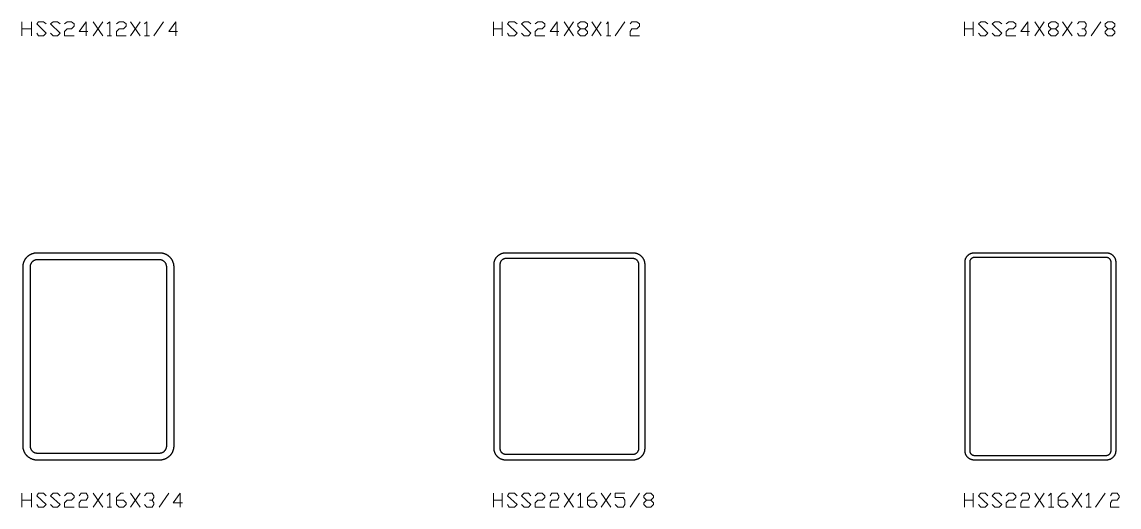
# Model space of a CAD drawing. Header units: inches. Extents: x 0 to 975, y -1305 to 34.
# Drawn here: x 849.9 to 966.4, y -105 to -53.5 of the extents above; entities that cross this region are included whole.
import ezdxf

# ---------------------------------------------------------------- set-up
doc = ezdxf.new("R2010")
doc.units = ezdxf.units.IN
doc.header["$MEASUREMENT"] = 0
doc.layers.add('AISC_STEEL', color=7, linetype='Continuous')

msp = doc.modelspace()

# ---------------------------------------------------------------- linework, layer by layer
at = {"color": 3, "lineweight": 0}
for p, q in [((849.88, -55), (849.88, -53.52)), ((850.9, -53.52), (850.9, -55)), ((857.45, -53.52), (858.46, -55)), ((857.45, -55), (858.46, -53.52)), ((861.41, -53.52), (862.43, -55)), ((861.41, -55), (862.43, -53.52)), ((863.9, -55), (864.92, -53.52)), ((899.96, -55), (899.96, -53.52)), ((900.88, -53.52), (900.88, -55)), ((907.43, -53.52), (908.44, -55)), ((907.43, -55), (908.44, -53.52)), ((910.38, -53.52), (911.39, -55)), ((910.38, -55), (911.39, -53.52)), ((912.87, -55), (913.88, -53.52)), ((949.94, -55), (949.94, -53.52)), ((950.86, -53.52), (950.86, -55)), ((957.41, -53.52), (958.42, -55)), ((957.41, -55), (958.42, -53.52)), ((960.36, -53.52), (961.37, -55)), ((960.36, -55), (961.37, -53.52)), ((963.4, -55), (964.42, -53.52)), ((849.88, -54.26), (850.9, -54.26)), ((899.96, -54.26), (900.88, -54.26)), ((949.94, -54.26), (950.86, -54.26)), ((858.92, -55), (859.38, -55)), ((862.89, -55), (863.44, -55)), ((911.95, -55), (912.41, -55)), ((849.88, -104.98), (849.88, -103.5)), ((850.9, -103.5), (850.9, -104.98)), ((857.45, -103.5), (858.46, -104.98)), ((857.45, -104.98), (858.46, -103.5)), ((861.41, -103.5), (862.43, -104.98)), ((861.41, -104.98), (862.43, -103.5)), ((864.45, -104.98), (865.47, -103.5)), ((899.96, -104.98), (899.96, -103.5)), ((900.88, -103.5), (900.88, -104.98)), ((907.43, -103.5), (908.44, -104.98)), ((907.43, -104.98), (908.44, -103.5)), ((911.39, -103.5), (912.41, -104.98)), ((911.39, -104.98), (912.41, -103.5)), ((914.44, -104.98), (915.45, -103.5)), ((949.94, -104.98), (949.94, -103.5)), ((950.86, -103.5), (950.86, -104.98)), ((957.41, -103.5), (958.42, -104.98)), ((957.41, -104.98), (958.42, -103.5)), ((961.37, -103.5), (962.39, -104.98)), ((961.37, -104.98), (962.39, -103.5)), ((963.86, -104.98), (964.88, -103.5)), ((849.88, -104.24), (850.9, -104.24)), ((899.96, -104.24), (900.88, -104.24)), ((949.94, -104.24), (950.86, -104.24)), ((858.92, -104.98), (859.38, -104.98)), ((908.9, -104.98), (909.46, -104.98)), ((958.88, -104.98), (959.44, -104.98)), ((962.85, -104.98), (963.4, -104.98))]:
    msp.add_line(p, q, dxfattribs=at)
for points in [[(851.45, -54.72), (851.64, -55), (852.19, -55), (852.47, -54.72), (851.45, -53.71), (851.64, -53.52), (852.19, -53.52), (852.47, -53.71)], [(852.93, -54.72), (853.2, -55), (853.67, -55), (853.94, -54.72), (852.93, -53.71), (853.2, -53.52), (853.67, -53.52), (853.94, -53.71)], [(854.4, -53.71), (854.68, -53.52), (855.14, -53.52), (855.42, -53.71), (855.42, -53.98), (855.14, -54.26), (854.68, -54.26), (854.4, -54.54), (854.4, -55), (855.42, -55)], [(856.89, -54.54), (855.97, -54.54), (856.71, -53.52), (856.71, -55)], [(858.92, -53.71), (859.2, -53.52), (859.2, -55)], [(859.94, -53.71), (860.21, -53.52), (860.67, -53.52), (860.95, -53.71), (860.95, -53.98), (860.67, -54.26), (860.21, -54.26), (859.94, -54.54), (859.94, -55), (860.95, -55)], [(862.89, -53.71), (863.16, -53.52), (863.16, -55)], [(866.39, -54.54), (865.47, -54.54), (866.21, -53.52), (866.21, -55)], [(901.43, -54.72), (901.62, -55), (902.17, -55), (902.45, -54.72), (901.43, -53.71), (901.62, -53.52), (902.17, -53.52), (902.45, -53.71)], [(902.91, -54.72), (903.19, -55), (903.65, -55), (903.92, -54.72), (902.91, -53.71), (903.19, -53.52), (903.65, -53.52), (903.92, -53.71)], [(904.38, -53.71), (904.66, -53.52), (905.12, -53.52), (905.4, -53.71), (905.4, -53.98), (905.12, -54.26), (904.66, -54.26), (904.38, -54.54), (904.38, -55), (905.4, -55)], [(906.87, -54.54), (905.95, -54.54), (906.69, -53.52), (906.69, -55)], [(909.64, -54.26), (909.92, -54.54), (909.92, -54.72), (909.64, -55), (909.18, -55), (908.9, -54.72), (908.9, -54.54), (909.18, -54.26), (909.64, -54.26), (909.92, -53.98), (909.92, -53.71), (909.64, -53.52), (909.18, -53.52), (908.9, -53.71), (908.9, -53.98), (909.18, -54.26)], [(911.95, -53.71), (912.13, -53.52), (912.13, -55)], [(914.44, -53.71), (914.62, -53.52), (915.17, -53.52), (915.45, -53.71), (915.45, -53.98), (915.17, -54.26), (914.62, -54.26), (914.44, -54.54), (914.44, -55), (915.45, -55)], [(951.42, -54.72), (951.69, -55), (952.15, -55), (952.43, -54.72), (951.42, -53.71), (951.69, -53.52), (952.15, -53.52), (952.43, -53.71)], [(952.89, -54.72), (953.17, -55), (953.63, -55), (953.91, -54.72), (952.89, -53.71), (953.17, -53.52), (953.63, -53.52), (953.91, -53.71)], [(954.37, -53.71), (954.64, -53.52), (955.1, -53.52), (955.38, -53.71), (955.38, -53.98), (955.1, -54.26), (954.64, -54.26), (954.37, -54.54), (954.37, -55), (955.38, -55)], [(956.86, -54.54), (955.93, -54.54), (956.67, -53.52), (956.67, -55)], [(959.62, -54.26), (959.9, -54.54), (959.9, -54.72), (959.62, -55), (959.16, -55), (958.88, -54.72), (958.88, -54.54), (959.16, -54.26), (959.62, -54.26), (959.9, -53.98), (959.9, -53.71), (959.62, -53.52), (959.16, -53.52), (958.88, -53.71), (958.88, -53.98), (959.16, -54.26)], [(961.93, -53.71), (962.11, -53.52), (962.67, -53.52), (962.85, -53.71), (962.85, -53.98), (962.67, -54.26), (962.39, -54.26)], [(965.62, -54.26), (965.89, -54.54), (965.89, -54.72), (965.62, -55), (965.16, -55), (964.88, -54.72), (964.88, -54.54), (965.16, -54.26), (965.62, -54.26), (965.89, -53.98), (965.89, -53.71), (965.62, -53.52), (965.16, -53.52), (964.88, -53.71), (964.88, -53.98), (965.16, -54.26)], [(962.67, -54.26), (962.85, -54.54), (962.85, -54.72), (962.67, -55), (962.11, -55), (961.93, -54.72)], [(851.45, -104.7), (851.64, -104.98), (852.19, -104.98), (852.47, -104.7), (851.45, -103.78), (851.64, -103.5), (852.19, -103.5), (852.47, -103.78)], [(852.93, -104.7), (853.2, -104.98), (853.67, -104.98), (853.94, -104.7), (852.93, -103.78), (853.2, -103.5), (853.67, -103.5), (853.94, -103.78)], [(854.4, -103.78), (854.68, -103.5), (855.14, -103.5), (855.42, -103.78), (855.42, -103.96), (855.14, -104.24), (854.68, -104.24), (854.4, -104.52), (854.4, -104.98), (855.42, -104.98)], [(855.97, -103.78), (856.16, -103.5), (856.71, -103.5), (856.89, -103.78), (856.89, -103.96), (856.71, -104.24), (856.16, -104.24), (855.97, -104.52), (855.97, -104.98), (856.89, -104.98)], [(858.92, -103.78), (859.2, -103.5), (859.2, -104.98)], [(859.94, -104.24), (860.67, -104.24), (860.95, -104.52), (860.95, -104.7), (860.67, -104.98), (860.21, -104.98), (859.94, -104.7), (859.94, -103.96), (860.4, -103.5), (860.67, -103.5)], [(862.89, -103.78), (863.16, -103.5), (863.72, -103.5), (863.9, -103.78), (863.9, -103.96), (863.72, -104.24), (863.44, -104.24)], [(866.94, -104.52), (865.93, -104.52), (866.67, -103.5), (866.67, -104.98)], [(901.43, -104.7), (901.62, -104.98), (902.17, -104.98), (902.45, -104.7), (901.43, -103.78), (901.62, -103.5), (902.17, -103.5), (902.45, -103.78)], [(902.91, -104.7), (903.19, -104.98), (903.65, -104.98), (903.92, -104.7), (902.91, -103.78), (903.19, -103.5), (903.65, -103.5), (903.92, -103.78)], [(904.38, -103.78), (904.66, -103.5), (905.12, -103.5), (905.4, -103.78), (905.4, -103.96), (905.12, -104.24), (904.66, -104.24), (904.38, -104.52), (904.38, -104.98), (905.4, -104.98)], [(905.95, -103.78), (906.14, -103.5), (906.69, -103.5), (906.87, -103.78), (906.87, -103.96), (906.69, -104.24), (906.14, -104.24), (905.95, -104.52), (905.95, -104.98), (906.87, -104.98)], [(908.9, -103.78), (909.18, -103.5), (909.18, -104.98)], [(909.92, -104.24), (910.66, -104.24), (910.93, -104.52), (910.93, -104.7), (910.66, -104.98), (910.19, -104.98), (909.92, -104.7), (909.92, -103.96), (910.38, -103.5), (910.66, -103.5)], [(912.87, -104.7), (913.15, -104.98), (913.7, -104.98), (913.88, -104.7), (913.88, -104.24), (913.7, -103.96), (912.87, -103.96), (912.87, -103.5), (913.88, -103.5)], [(916.65, -104.24), (916.93, -104.52), (916.93, -104.7), (916.65, -104.98), (916.19, -104.98), (915.91, -104.7), (915.91, -104.52), (916.19, -104.24), (916.65, -104.24), (916.93, -103.96), (916.93, -103.78), (916.65, -103.5), (916.19, -103.5), (915.91, -103.78), (915.91, -103.96), (916.19, -104.24)], [(951.42, -104.7), (951.69, -104.98), (952.15, -104.98), (952.43, -104.7), (951.42, -103.78), (951.69, -103.5), (952.15, -103.5), (952.43, -103.78)], [(952.89, -104.7), (953.17, -104.98), (953.63, -104.98), (953.91, -104.7), (952.89, -103.78), (953.17, -103.5), (953.63, -103.5), (953.91, -103.78)], [(954.37, -103.78), (954.64, -103.5), (955.1, -103.5), (955.38, -103.78), (955.38, -103.96), (955.1, -104.24), (954.64, -104.24), (954.37, -104.52), (954.37, -104.98), (955.38, -104.98)], [(955.93, -103.78), (956.12, -103.5), (956.67, -103.5), (956.86, -103.78), (956.86, -103.96), (956.67, -104.24), (956.12, -104.24), (955.93, -104.52), (955.93, -104.98), (956.86, -104.98)], [(958.88, -103.78), (959.16, -103.5), (959.16, -104.98)], [(959.9, -104.24), (960.64, -104.24), (960.91, -104.52), (960.91, -104.7), (960.64, -104.98), (960.18, -104.98), (959.9, -104.7), (959.9, -103.96), (960.36, -103.5), (960.64, -103.5)], [(962.85, -103.78), (963.13, -103.5), (963.13, -104.98)], [(965.43, -103.78), (965.62, -103.5), (966.17, -103.5), (966.35, -103.78), (966.35, -103.96), (966.17, -104.24), (965.62, -104.24), (965.43, -104.52), (965.43, -104.98), (966.35, -104.98)], [(863.72, -104.24), (863.9, -104.52), (863.9, -104.7), (863.72, -104.98), (863.16, -104.98), (862.89, -104.7)]]:
    msp.add_lwpolyline(points, dxfattribs=at)
at = {"layer": 'AISC_STEEL'}
for points in [[(864.5, -78), (864.53, -78), (864.56, -78), (864.59, -78), (864.62, -78), (864.65, -78.01), (864.68, -78.01), (864.71, -78.01), (864.74, -78.02), (864.77, -78.02), (864.8, -78.03), (864.83, -78.04), (864.85, -78.04), (864.88, -78.05), (864.91, -78.06), (864.94, -78.07), (864.97, -78.08), (865, -78.08), (865.03, -78.1), (865.05, -78.11), (865.08, -78.12), (865.11, -78.13), (865.14, -78.14), (865.16, -78.15), (865.19, -78.17), (865.22, -78.18), (865.24, -78.2), (865.27, -78.21), (865.29, -78.23), (865.32, -78.24), (865.34, -78.26), (865.37, -78.28), (865.39, -78.29), (865.42, -78.31), (865.44, -78.33), (865.46, -78.35), (865.48, -78.37), (865.51, -78.39), (865.53, -78.41), (865.55, -78.43), (865.57, -78.45), (865.59, -78.47), (865.61, -78.49), (865.63, -78.52), (865.65, -78.54), (865.67, -78.56), (865.69, -78.58), (865.71, -78.61), (865.72, -78.63), (865.74, -78.66), (865.76, -78.68), (865.77, -78.71), (865.79, -78.73), (865.8, -78.76), (865.82, -78.78), (865.83, -78.81), (865.85, -78.84), (865.86, -78.86), (865.87, -78.89), (865.88, -78.92), (865.89, -78.95), (865.9, -78.97), (865.92, -79), (865.92, -79.03), (865.93, -79.06), (865.94, -79.09), (865.95, -79.12), (865.96, -79.15), (865.96, -79.17), (865.97, -79.2), (865.98, -79.23), (865.98, -79.26), (865.99, -79.29), (865.99, -79.32), (865.99, -79.35), (866, -79.38), (866, -79.41), (866, -79.44), (866, -79.47), (866, -79.5), (866, -98.5), (866, -98.53), (866, -98.56), (866, -98.59), (866, -98.62), (865.99, -98.65), (865.99, -98.68), (865.99, -98.71), (865.98, -98.74), (865.98, -98.77), (865.97, -98.8), (865.96, -98.83), (865.96, -98.85), (865.95, -98.88), (865.94, -98.91), (865.93, -98.94), (865.92, -98.97), (865.92, -99), (865.9, -99.03), (865.89, -99.05), (865.88, -99.08), (865.87, -99.11), (865.86, -99.14), (865.85, -99.16), (865.83, -99.19), (865.82, -99.22), (865.8, -99.24), (865.79, -99.27), (865.77, -99.29), (865.76, -99.32), (865.74, -99.34), (865.72, -99.37), (865.71, -99.39), (865.69, -99.42), (865.67, -99.44), (865.65, -99.46), (865.63, -99.48), (865.61, -99.51), (865.59, -99.53), (865.57, -99.55), (865.55, -99.57), (865.53, -99.59), (865.51, -99.61), (865.48, -99.63), (865.46, -99.65), (865.44, -99.67), (865.42, -99.69), (865.39, -99.71), (865.37, -99.72), (865.34, -99.74), (865.32, -99.76), (865.29, -99.77), (865.27, -99.79), (865.24, -99.8), (865.22, -99.82), (865.19, -99.83), (865.16, -99.85), (865.14, -99.86), (865.11, -99.87), (865.08, -99.88), (865.05, -99.89), (865.03, -99.9), (865, -99.92), (864.97, -99.92), (864.94, -99.93), (864.91, -99.94), (864.88, -99.95), (864.85, -99.96), (864.83, -99.96), (864.8, -99.97), (864.77, -99.98), (864.74, -99.98), (864.71, -99.99), (864.68, -99.99), (864.65, -99.99), (864.62, -100), (864.59, -100), (864.56, -100), (864.53, -100), (864.5, -100), (851.5, -100), (851.47, -100), (851.44, -100), (851.41, -100), (851.38, -100), (851.35, -99.99), (851.32, -99.99), (851.29, -99.99), (851.26, -99.98), (851.23, -99.98), (851.2, -99.97), (851.17, -99.96), (851.15, -99.96), (851.12, -99.95), (851.09, -99.94), (851.06, -99.93), (851.03, -99.92), (851, -99.92), (850.97, -99.9), (850.95, -99.89), (850.92, -99.88), (850.89, -99.87), (850.86, -99.86), (850.84, -99.85), (850.81, -99.83), (850.78, -99.82), (850.76, -99.8), (850.73, -99.79), (850.71, -99.77), (850.68, -99.76), (850.66, -99.74), (850.63, -99.72), (850.61, -99.71), (850.58, -99.69), (850.56, -99.67), (850.54, -99.65), (850.52, -99.63), (850.49, -99.61), (850.47, -99.59), (850.45, -99.57), (850.43, -99.55), (850.41, -99.53), (850.39, -99.51), (850.37, -99.48), (850.35, -99.46), (850.33, -99.44), (850.31, -99.42), (850.29, -99.39), (850.28, -99.37), (850.26, -99.34), (850.24, -99.32), (850.23, -99.29), (850.21, -99.27), (850.2, -99.24), (850.18, -99.22), (850.17, -99.19), (850.15, -99.16), (850.14, -99.14), (850.13, -99.11), (850.12, -99.08), (850.11, -99.05), (850.1, -99.03), (850.08, -99), (850.08, -98.97), (850.07, -98.94), (850.06, -98.91), (850.05, -98.88), (850.04, -98.85), (850.04, -98.83), (850.03, -98.8), (850.02, -98.77), (850.02, -98.74), (850.01, -98.71), (850.01, -98.68), (850.01, -98.65), (850, -98.62), (850, -98.59), (850, -98.56), (850, -98.53), (850, -98.5), (850, -79.5), (850, -79.47), (850, -79.44), (850, -79.41), (850, -79.38), (850.01, -79.35), (850.01, -79.32), (850.01, -79.29), (850.02, -79.26), (850.02, -79.23), (850.03, -79.2), (850.04, -79.17), (850.04, -79.15), (850.05, -79.12), (850.06, -79.09), (850.07, -79.06), (850.08, -79.03), (850.08, -79), (850.1, -78.97), (850.11, -78.95), (850.12, -78.92), (850.13, -78.89), (850.14, -78.86), (850.15, -78.84), (850.17, -78.81), (850.18, -78.78), (850.2, -78.76), (850.21, -78.73), (850.23, -78.71), (850.24, -78.68), (850.26, -78.66), (850.28, -78.63), (850.29, -78.61), (850.31, -78.58), (850.33, -78.56), (850.35, -78.54), (850.37, -78.52), (850.39, -78.49), (850.41, -78.47), (850.43, -78.45), (850.45, -78.43), (850.47, -78.41), (850.49, -78.39), (850.52, -78.37), (850.54, -78.35), (850.56, -78.33), (850.58, -78.31), (850.61, -78.29), (850.63, -78.28), (850.66, -78.26), (850.68, -78.24), (850.71, -78.23), (850.73, -78.21), (850.76, -78.2), (850.78, -78.18), (850.81, -78.17), (850.84, -78.15), (850.86, -78.14), (850.89, -78.13), (850.92, -78.12), (850.95, -78.11), (850.97, -78.1), (851, -78.08), (851.03, -78.08), (851.06, -78.07), (851.09, -78.06), (851.12, -78.05), (851.15, -78.04), (851.17, -78.04), (851.2, -78.03), (851.23, -78.02), (851.26, -78.02), (851.29, -78.01), (851.32, -78.01), (851.35, -78.01), (851.38, -78), (851.41, -78), (851.44, -78), (851.47, -78), (851.5, -78)], [(914.75, -78), (914.78, -78), (914.81, -78), (914.84, -78), (914.87, -78.01), (914.9, -78.01), (914.93, -78.01), (914.96, -78.02), (914.99, -78.02), (915.02, -78.03), (915.04, -78.04), (915.07, -78.04), (915.1, -78.05), (915.13, -78.06), (915.16, -78.07), (915.19, -78.08), (915.21, -78.09), (915.24, -78.1), (915.27, -78.11), (915.3, -78.13), (915.32, -78.14), (915.35, -78.15), (915.38, -78.17), (915.4, -78.18), (915.43, -78.2), (915.45, -78.21), (915.48, -78.23), (915.5, -78.25), (915.52, -78.27), (915.55, -78.29), (915.57, -78.31), (915.59, -78.33), (915.61, -78.35), (915.63, -78.37), (915.65, -78.39), (915.67, -78.41), (915.69, -78.43), (915.71, -78.45), (915.73, -78.48), (915.75, -78.5), (915.77, -78.52), (915.79, -78.55), (915.8, -78.57), (915.82, -78.6), (915.83, -78.62), (915.85, -78.65), (915.86, -78.68), (915.87, -78.7), (915.89, -78.73), (915.9, -78.76), (915.91, -78.79), (915.92, -78.81), (915.93, -78.84), (915.94, -78.87), (915.95, -78.9), (915.96, -78.93), (915.96, -78.96), (915.97, -78.98), (915.98, -79.01), (915.98, -79.04), (915.99, -79.07), (915.99, -79.1), (915.99, -79.13), (916, -79.16), (916, -79.19), (916, -79.22), (916, -79.25), (916, -98.75), (916, -98.78), (916, -98.81), (916, -98.84), (915.99, -98.87), (915.99, -98.9), (915.99, -98.93), (915.98, -98.96), (915.98, -98.99), (915.97, -99.02), (915.96, -99.04), (915.96, -99.07), (915.95, -99.1), (915.94, -99.13), (915.93, -99.16), (915.92, -99.19), (915.91, -99.21), (915.9, -99.24), (915.89, -99.27), (915.87, -99.3), (915.86, -99.32), (915.85, -99.35), (915.83, -99.38), (915.82, -99.4), (915.8, -99.43), (915.79, -99.45), (915.77, -99.48), (915.75, -99.5), (915.73, -99.52), (915.71, -99.55), (915.69, -99.57), (915.67, -99.59), (915.65, -99.61), (915.63, -99.63), (915.61, -99.65), (915.59, -99.67), (915.57, -99.69), (915.55, -99.71), (915.52, -99.73), (915.5, -99.75), (915.48, -99.77), (915.45, -99.79), (915.43, -99.8), (915.4, -99.82), (915.38, -99.83), (915.35, -99.85), (915.32, -99.86), (915.3, -99.87), (915.27, -99.89), (915.24, -99.9), (915.21, -99.91), (915.19, -99.92), (915.16, -99.93), (915.13, -99.94), (915.1, -99.95), (915.07, -99.96), (915.04, -99.96), (915.02, -99.97), (914.99, -99.98), (914.96, -99.98), (914.93, -99.99), (914.9, -99.99), (914.87, -99.99), (914.84, -100), (914.81, -100), (914.78, -100), (914.75, -100), (901.25, -100), (901.22, -100), (901.19, -100), (901.16, -100), (901.13, -99.99), (901.1, -99.99), (901.07, -99.99), (901.04, -99.98), (901.01, -99.98), (900.98, -99.97), (900.96, -99.96), (900.93, -99.96), (900.9, -99.95), (900.87, -99.94), (900.84, -99.93), (900.81, -99.92), (900.79, -99.91), (900.76, -99.9), (900.73, -99.89), (900.7, -99.87), (900.68, -99.86), (900.65, -99.85), (900.62, -99.83), (900.6, -99.82), (900.57, -99.8), (900.55, -99.79), (900.52, -99.77), (900.5, -99.75), (900.48, -99.73), (900.45, -99.71), (900.43, -99.69), (900.41, -99.67), (900.39, -99.65), (900.37, -99.63), (900.35, -99.61), (900.33, -99.59), (900.31, -99.57), (900.29, -99.55), (900.27, -99.52), (900.25, -99.5), (900.23, -99.48), (900.21, -99.45), (900.2, -99.43), (900.18, -99.4), (900.17, -99.38), (900.15, -99.35), (900.14, -99.32), (900.13, -99.3), (900.11, -99.27), (900.1, -99.24), (900.09, -99.21), (900.08, -99.19), (900.07, -99.16), (900.06, -99.13), (900.05, -99.1), (900.04, -99.07), (900.04, -99.04), (900.03, -99.02), (900.02, -98.99), (900.02, -98.96), (900.01, -98.93), (900.01, -98.9), (900.01, -98.87), (900, -98.84), (900, -98.81), (900, -98.78), (900, -98.75), (900, -79.25), (900, -79.22), (900, -79.19), (900, -79.16), (900.01, -79.13), (900.01, -79.1), (900.01, -79.07), (900.02, -79.04), (900.02, -79.01), (900.03, -78.98), (900.04, -78.96), (900.04, -78.93), (900.05, -78.9), (900.06, -78.87), (900.07, -78.84), (900.08, -78.81), (900.09, -78.79), (900.1, -78.76), (900.11, -78.73), (900.13, -78.7), (900.14, -78.68), (900.15, -78.65), (900.17, -78.62), (900.18, -78.6), (900.2, -78.57), (900.21, -78.55), (900.23, -78.52), (900.25, -78.5), (900.27, -78.48), (900.29, -78.45), (900.31, -78.43), (900.33, -78.41), (900.35, -78.39), (900.37, -78.37), (900.39, -78.35), (900.41, -78.33), (900.43, -78.31), (900.45, -78.29), (900.48, -78.27), (900.5, -78.25), (900.52, -78.23), (900.55, -78.21), (900.57, -78.2), (900.6, -78.18), (900.62, -78.17), (900.65, -78.15), (900.68, -78.14), (900.7, -78.13), (900.73, -78.11), (900.76, -78.1), (900.79, -78.09), (900.81, -78.08), (900.84, -78.07), (900.87, -78.06), (900.9, -78.05), (900.93, -78.04), (900.96, -78.04), (900.98, -78.03), (901.01, -78.02), (901.04, -78.02), (901.07, -78.01), (901.1, -78.01), (901.13, -78.01), (901.16, -78), (901.19, -78), (901.22, -78), (901.25, -78)], [(965, -78), (965.03, -78), (965.06, -78), (965.09, -78), (965.12, -78.01), (965.15, -78.01), (965.18, -78.02), (965.21, -78.02), (965.23, -78.03), (965.26, -78.04), (965.29, -78.04), (965.32, -78.05), (965.35, -78.06), (965.38, -78.07), (965.4, -78.08), (965.43, -78.1), (965.46, -78.11), (965.48, -78.12), (965.51, -78.14), (965.53, -78.15), (965.56, -78.17), (965.58, -78.19), (965.61, -78.21), (965.63, -78.22), (965.65, -78.24), (965.67, -78.26), (965.7, -78.28), (965.72, -78.3), (965.74, -78.33), (965.76, -78.35), (965.78, -78.37), (965.79, -78.39), (965.81, -78.42), (965.83, -78.44), (965.85, -78.47), (965.86, -78.49), (965.88, -78.52), (965.89, -78.54), (965.9, -78.57), (965.92, -78.6), (965.93, -78.62), (965.94, -78.65), (965.95, -78.68), (965.96, -78.71), (965.96, -78.74), (965.97, -78.77), (965.98, -78.79), (965.98, -78.82), (965.99, -78.85), (965.99, -78.88), (966, -78.91), (966, -78.94), (966, -78.97), (966, -79), (966, -99), (966, -99.03), (966, -99.06), (966, -99.09), (965.99, -99.12), (965.99, -99.15), (965.98, -99.18), (965.98, -99.21), (965.97, -99.23), (965.96, -99.26), (965.96, -99.29), (965.95, -99.32), (965.94, -99.35), (965.93, -99.38), (965.92, -99.4), (965.9, -99.43), (965.89, -99.46), (965.88, -99.48), (965.86, -99.51), (965.85, -99.53), (965.83, -99.56), (965.81, -99.58), (965.79, -99.61), (965.78, -99.63), (965.76, -99.65), (965.74, -99.67), (965.72, -99.7), (965.7, -99.72), (965.67, -99.74), (965.65, -99.76), (965.63, -99.78), (965.61, -99.79), (965.58, -99.81), (965.56, -99.83), (965.53, -99.85), (965.51, -99.86), (965.48, -99.88), (965.46, -99.89), (965.43, -99.9), (965.4, -99.92), (965.38, -99.93), (965.35, -99.94), (965.32, -99.95), (965.29, -99.96), (965.26, -99.96), (965.23, -99.97), (965.21, -99.98), (965.18, -99.98), (965.15, -99.99), (965.12, -99.99), (965.09, -100), (965.06, -100), (965.03, -100), (965, -100), (951, -100), (950.97, -100), (950.94, -100), (950.91, -100), (950.88, -99.99), (950.85, -99.99), (950.82, -99.98), (950.79, -99.98), (950.77, -99.97), (950.74, -99.96), (950.71, -99.96), (950.68, -99.95), (950.65, -99.94), (950.62, -99.93), (950.6, -99.92), (950.57, -99.9), (950.54, -99.89), (950.52, -99.88), (950.49, -99.86), (950.47, -99.85), (950.44, -99.83), (950.42, -99.81), (950.39, -99.79), (950.37, -99.78), (950.35, -99.76), (950.33, -99.74), (950.3, -99.72), (950.28, -99.7), (950.26, -99.67), (950.24, -99.65), (950.22, -99.63), (950.21, -99.61), (950.19, -99.58), (950.17, -99.56), (950.15, -99.53), (950.14, -99.51), (950.12, -99.48), (950.11, -99.46), (950.1, -99.43), (950.08, -99.4), (950.07, -99.38), (950.06, -99.35), (950.05, -99.32), (950.04, -99.29), (950.04, -99.26), (950.03, -99.23), (950.02, -99.21), (950.02, -99.18), (950.01, -99.15), (950.01, -99.12), (950, -99.09), (950, -99.06), (950, -99.03), (950, -99), (950, -79), (950, -78.97), (950, -78.94), (950, -78.91), (950.01, -78.88), (950.01, -78.85), (950.02, -78.82), (950.02, -78.79), (950.03, -78.77), (950.04, -78.74), (950.04, -78.71), (950.05, -78.68), (950.06, -78.65), (950.07, -78.62), (950.08, -78.6), (950.1, -78.57), (950.11, -78.54), (950.12, -78.52), (950.14, -78.49), (950.15, -78.47), (950.17, -78.44), (950.19, -78.42), (950.21, -78.39), (950.22, -78.37), (950.24, -78.35), (950.26, -78.33), (950.28, -78.3), (950.3, -78.28), (950.33, -78.26), (950.35, -78.24), (950.37, -78.22), (950.39, -78.21), (950.42, -78.19), (950.44, -78.17), (950.47, -78.15), (950.49, -78.14), (950.52, -78.12), (950.54, -78.11), (950.57, -78.1), (950.6, -78.08), (950.62, -78.07), (950.65, -78.06), (950.68, -78.05), (950.71, -78.04), (950.74, -78.04), (950.77, -78.03), (950.79, -78.02), (950.82, -78.02), (950.85, -78.01), (950.88, -78.01), (950.91, -78), (950.94, -78), (950.97, -78), (951, -78)], [(851.5, -78.75), (851.47, -78.75), (851.44, -78.75), (851.41, -78.76), (851.38, -78.76), (851.35, -78.76), (851.32, -78.77), (851.3, -78.78), (851.27, -78.79), (851.24, -78.8), (851.21, -78.81), (851.19, -78.82), (851.16, -78.83), (851.13, -78.85), (851.11, -78.86), (851.08, -78.88), (851.06, -78.89), (851.04, -78.91), (851.01, -78.93), (850.99, -78.95), (850.97, -78.97), (850.95, -78.99), (850.93, -79.01), (850.91, -79.04), (850.89, -79.06), (850.88, -79.08), (850.86, -79.11), (850.85, -79.13), (850.83, -79.16), (850.82, -79.19), (850.81, -79.21), (850.8, -79.24), (850.79, -79.27), (850.78, -79.3), (850.77, -79.32), (850.76, -79.35), (850.76, -79.38), (850.76, -79.41), (850.75, -79.44), (850.75, -79.47), (850.75, -79.5), (850.75, -98.5), (850.75, -98.53), (850.75, -98.56), (850.76, -98.59), (850.76, -98.62), (850.76, -98.65), (850.77, -98.68), (850.78, -98.7), (850.79, -98.73), (850.8, -98.76), (850.81, -98.79), (850.82, -98.81), (850.83, -98.84), (850.85, -98.87), (850.86, -98.89), (850.88, -98.92), (850.89, -98.94), (850.91, -98.96), (850.93, -98.99), (850.95, -99.01), (850.97, -99.03), (850.99, -99.05), (851.01, -99.07), (851.04, -99.09), (851.06, -99.11), (851.08, -99.12), (851.11, -99.14), (851.13, -99.15), (851.16, -99.17), (851.19, -99.18), (851.21, -99.19), (851.24, -99.2), (851.27, -99.21), (851.3, -99.22), (851.32, -99.23), (851.35, -99.24), (851.38, -99.24), (851.41, -99.24), (851.44, -99.25), (851.47, -99.25), (851.5, -99.25), (864.5, -99.25), (864.53, -99.25), (864.56, -99.25), (864.59, -99.24), (864.62, -99.24), (864.65, -99.24), (864.68, -99.23), (864.7, -99.22), (864.73, -99.21), (864.76, -99.2), (864.79, -99.19), (864.81, -99.18), (864.84, -99.17), (864.87, -99.15), (864.89, -99.14), (864.92, -99.12), (864.94, -99.11), (864.96, -99.09), (864.99, -99.07), (865.01, -99.05), (865.03, -99.03), (865.05, -99.01), (865.07, -98.99), (865.09, -98.96), (865.11, -98.94), (865.12, -98.92), (865.14, -98.89), (865.15, -98.87), (865.17, -98.84), (865.18, -98.81), (865.19, -98.79), (865.2, -98.76), (865.21, -98.73), (865.22, -98.7), (865.23, -98.68), (865.24, -98.65), (865.24, -98.62), (865.24, -98.59), (865.25, -98.56), (865.25, -98.53), (865.25, -98.5), (865.25, -79.5), (865.25, -79.47), (865.25, -79.44), (865.24, -79.41), (865.24, -79.38), (865.24, -79.35), (865.23, -79.32), (865.22, -79.3), (865.21, -79.27), (865.2, -79.24), (865.19, -79.21), (865.18, -79.19), (865.17, -79.16), (865.15, -79.13), (865.14, -79.11), (865.12, -79.08), (865.11, -79.06), (865.09, -79.04), (865.07, -79.01), (865.05, -78.99), (865.03, -78.97), (865.01, -78.95), (864.99, -78.93), (864.96, -78.91), (864.94, -78.89), (864.92, -78.88), (864.89, -78.86), (864.87, -78.85), (864.84, -78.83), (864.81, -78.82), (864.79, -78.81), (864.76, -78.8), (864.73, -78.79), (864.7, -78.78), (864.68, -78.77), (864.65, -78.76), (864.62, -78.76), (864.59, -78.76), (864.56, -78.75), (864.53, -78.75), (864.5, -78.75)], [(901.25, -78.62), (901.22, -78.63), (901.19, -78.63), (901.16, -78.63), (901.13, -78.64), (901.1, -78.64), (901.07, -78.65), (901.05, -78.66), (901.02, -78.67), (900.99, -78.68), (900.96, -78.69), (900.94, -78.71), (900.91, -78.72), (900.89, -78.74), (900.86, -78.76), (900.84, -78.78), (900.82, -78.8), (900.8, -78.82), (900.78, -78.84), (900.76, -78.86), (900.74, -78.89), (900.72, -78.91), (900.71, -78.94), (900.69, -78.96), (900.68, -78.99), (900.67, -79.02), (900.66, -79.05), (900.65, -79.07), (900.64, -79.1), (900.64, -79.13), (900.63, -79.16), (900.63, -79.19), (900.63, -79.22), (900.62, -79.25), (900.62, -98.75), (900.63, -98.78), (900.63, -98.81), (900.63, -98.84), (900.64, -98.87), (900.64, -98.9), (900.65, -98.93), (900.66, -98.95), (900.67, -98.98), (900.68, -99.01), (900.69, -99.04), (900.71, -99.06), (900.72, -99.09), (900.74, -99.11), (900.76, -99.14), (900.78, -99.16), (900.8, -99.18), (900.82, -99.2), (900.84, -99.22), (900.86, -99.24), (900.89, -99.26), (900.91, -99.28), (900.94, -99.29), (900.96, -99.31), (900.99, -99.32), (901.02, -99.33), (901.05, -99.34), (901.07, -99.35), (901.1, -99.36), (901.13, -99.36), (901.16, -99.37), (901.19, -99.37), (901.22, -99.37), (901.25, -99.38), (914.75, -99.38), (914.78, -99.37), (914.81, -99.37), (914.84, -99.37), (914.87, -99.36), (914.9, -99.36), (914.93, -99.35), (914.95, -99.34), (914.98, -99.33), (915.01, -99.32), (915.04, -99.31), (915.06, -99.29), (915.09, -99.28), (915.11, -99.26), (915.14, -99.24), (915.16, -99.22), (915.18, -99.2), (915.2, -99.18), (915.22, -99.16), (915.24, -99.14), (915.26, -99.11), (915.28, -99.09), (915.29, -99.06), (915.31, -99.04), (915.32, -99.01), (915.33, -98.98), (915.34, -98.95), (915.35, -98.93), (915.36, -98.9), (915.36, -98.87), (915.37, -98.84), (915.37, -98.81), (915.37, -98.78), (915.38, -98.75), (915.38, -79.25), (915.37, -79.22), (915.37, -79.19), (915.37, -79.16), (915.36, -79.13), (915.36, -79.1), (915.35, -79.07), (915.34, -79.05), (915.33, -79.02), (915.32, -78.99), (915.31, -78.96), (915.29, -78.94), (915.28, -78.91), (915.26, -78.89), (915.24, -78.86), (915.22, -78.84), (915.2, -78.82), (915.18, -78.8), (915.16, -78.78), (915.14, -78.76), (915.11, -78.74), (915.09, -78.72), (915.06, -78.71), (915.04, -78.69), (915.01, -78.68), (914.98, -78.67), (914.95, -78.66), (914.93, -78.65), (914.9, -78.64), (914.87, -78.64), (914.84, -78.63), (914.81, -78.63), (914.78, -78.63), (914.75, -78.62)], [(951, -78.5), (950.97, -78.5), (950.94, -78.5), (950.91, -78.51), (950.88, -78.51), (950.86, -78.52), (950.83, -78.53), (950.8, -78.54), (950.78, -78.55), (950.75, -78.57), (950.73, -78.58), (950.7, -78.6), (950.68, -78.62), (950.66, -78.64), (950.64, -78.66), (950.62, -78.68), (950.6, -78.7), (950.58, -78.73), (950.57, -78.75), (950.55, -78.78), (950.54, -78.8), (950.53, -78.83), (950.52, -78.86), (950.51, -78.88), (950.51, -78.91), (950.5, -78.94), (950.5, -78.97), (950.5, -79), (950.5, -99), (950.5, -99.03), (950.5, -99.06), (950.51, -99.09), (950.51, -99.12), (950.52, -99.14), (950.53, -99.17), (950.54, -99.2), (950.55, -99.22), (950.57, -99.25), (950.58, -99.27), (950.6, -99.3), (950.62, -99.32), (950.64, -99.34), (950.66, -99.36), (950.68, -99.38), (950.7, -99.4), (950.73, -99.42), (950.75, -99.43), (950.78, -99.45), (950.8, -99.46), (950.83, -99.47), (950.86, -99.48), (950.88, -99.49), (950.91, -99.49), (950.94, -99.5), (950.97, -99.5), (951, -99.5), (965, -99.5), (965.03, -99.5), (965.06, -99.5), (965.09, -99.49), (965.12, -99.49), (965.14, -99.48), (965.17, -99.47), (965.2, -99.46), (965.22, -99.45), (965.25, -99.43), (965.27, -99.42), (965.3, -99.4), (965.32, -99.38), (965.34, -99.36), (965.36, -99.34), (965.38, -99.32), (965.4, -99.3), (965.42, -99.27), (965.43, -99.25), (965.45, -99.22), (965.46, -99.2), (965.47, -99.17), (965.48, -99.14), (965.49, -99.12), (965.49, -99.09), (965.5, -99.06), (965.5, -99.03), (965.5, -99), (965.5, -79), (965.5, -78.97), (965.5, -78.94), (965.49, -78.91), (965.49, -78.88), (965.48, -78.86), (965.47, -78.83), (965.46, -78.8), (965.45, -78.78), (965.43, -78.75), (965.42, -78.73), (965.4, -78.7), (965.38, -78.68), (965.36, -78.66), (965.34, -78.64), (965.32, -78.62), (965.3, -78.6), (965.27, -78.58), (965.25, -78.57), (965.22, -78.55), (965.2, -78.54), (965.17, -78.53), (965.14, -78.52), (965.12, -78.51), (965.09, -78.51), (965.06, -78.5), (965.03, -78.5), (965, -78.5)]]:
    msp.add_lwpolyline(points, close=True, dxfattribs=at)

doc.saveas('drawing.dxf')
